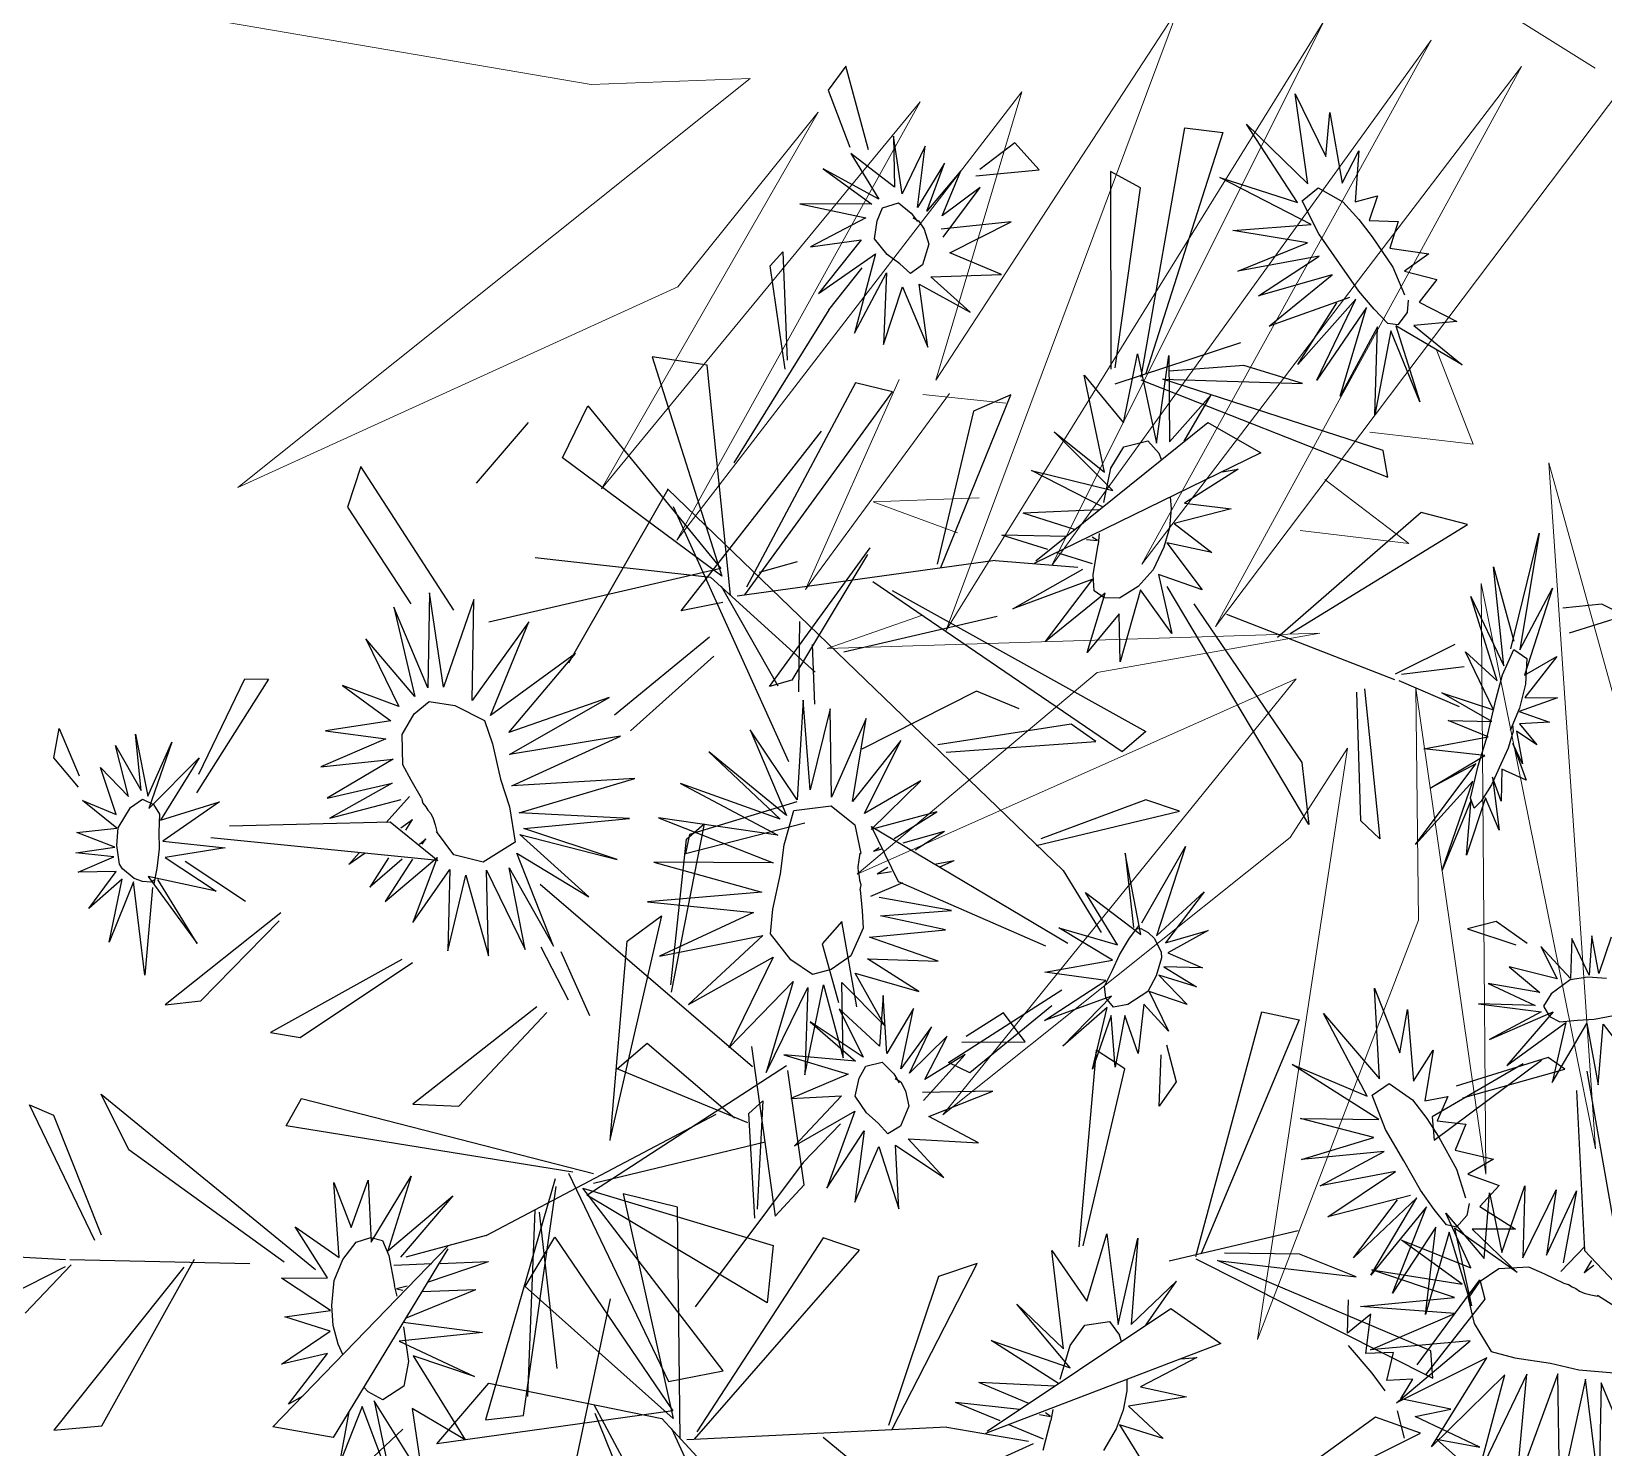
# Model space of a CAD drawing. Header units: millimetres. Extents: x -2729 to 15248, y -12439 to 5292.
# Drawn here: x 3860 to 3927.3, y -10967.6 to -10907 of the extents above; entities that cross this region are included whole.
import ezdxf

# ---------------------------------------------------------------- set-up
doc = ezdxf.new("R2010")
doc.units = ezdxf.units.MM

# ---------------------------------------------------------------- blocks, each defined once
blk = doc.blocks.new('styrtys')
at = {"color": 50, "linetype": 'Continuous'}
for p, q in [((-28.557, -6.417), (-27.681, -3.898)), ((-27.681, -3.898), (-28.283, -7.132)), ((-29.579, -6.536), (-29.337, -4.743)), ((-29.337, -4.743), (-28.557, -6.417)), ((-28.283, -7.132), (-25.568, -5.075)), ((-25.568, -5.075), (-28.021, -7.263)), ((-30.746, -6.153), (-29.579, -6.536)), ((-30.611, -7.575), (-30.746, -6.153)), ((-28.021, -7.263), (-24.402, -6.7)), ((-24.402, -6.7), (-27.982, -7.865)), ((-31.659, -6.839), (-30.611, -7.575)), ((-31.327, -8.497), (-31.659, -6.839)), ((-30.611, -8.109), (-29.663, -7.239)), ((-29.503, -7.004), (-28.993, -6.874)), ((-28.993, -6.874), (-28.353, -7.067)), ((-28.353, -7.067), (-28.263, -7.493)), ((-28.263, -7.493), (-28.643, -8.249)), ((-27.982, -7.865), (-24.646, -8.373)), ((-32.517, -8.549), (-31.327, -8.497)), ((-32.142, -9.721), (-32.517, -8.549)), ((-31.536, -9.371), (-30.611, -8.109)), ((-28.643, -8.249), (-29.151, -9.125)), ((-24.646, -8.373), (-28.608, -8.589)), ((-28.608, -8.589), (-24.954, -9.536)), ((-32.042, -10.167), (-31.536, -9.371)), ((-29.151, -9.125), (-29.986, -10.299)), ((-28.786, -9.127), (-25.316, -10.522)), ((-24.954, -9.536), (-28.786, -9.127)), ((-28.755, -9.417), (-26.449, -12.244)), ((-33.269, -9.747), (-32.142, -9.721)), ((-32.694, -10.56), (-33.269, -9.747)), ((-25.316, -10.522), (-28.356, -9.85)), ((-34.809, -11.148), (-32.694, -10.56)), ((-32.517, -11.061), (-32.042, -10.167)), ((-29.986, -10.299), (-30.878, -11.569)), ((-29.423, -10.437), (-27.519, -13.103)), ((-26.449, -12.244), (-29.423, -10.437)), ((-35.934, -12.869), (-33.258, -11.35)), ((-33.258, -11.35), (-34.809, -11.148)), ((-32.733, -12.257), (-32.517, -11.061)), ((-29.995, -11.228), (-28.206, -14.296)), ((-27.519, -13.103), (-29.995, -11.228)), ((-30.878, -11.569), (-31.975, -12.713)), ((-31.144, -12.013), (-31.724, -16.365)), ((-29.778, -15.074), (-31.144, -12.013)), ((-30.358, -11.892), (-29.778, -15.074)), ((-28.206, -14.296), (-30.358, -11.892)), ((-50.728, -12.619), (-49.51, -13.863)), ((-50.161, -13.901), (-50.728, -12.619)), ((-49.648, -12.499), (-49.038, -13.641)), ((-49.51, -13.863), (-49.648, -12.499)), ((-49.038, -13.641), (-48.534, -12.588)), ((-48.534, -12.588), (-48.696, -13.624)), ((-48.152, -13.543), (-46.97, -12.366)), ((-46.97, -12.366), (-46.958, -13.516)), ((-46.48, -13.722), (-44.547, -12.521)), ((-44.547, -12.521), (-45.552, -13.627)), ((-36.178, -14.532), (-34.103, -12.394)), ((-32.737, -12.722), (-36.178, -14.532)), ((-34.103, -12.394), (-35.934, -12.869)), ((-34.265, -16.067), (-32.737, -12.722)), ((-31.975, -12.713), (-32.733, -12.257)), ((-52.324, -13.387), (-50.161, -13.901)), ((-51.018, -14.32), (-52.324, -13.387)), ((-48.696, -13.624), (-47.536, -12.808)), ((-47.536, -12.808), (-48.152, -13.543)), ((-46.958, -13.516), (-45.705, -12.96)), ((-45.705, -12.96), (-46.48, -13.722)), ((-45.552, -13.627), (-42.988, -13.35)), ((-42.988, -13.35), (-45.217, -14.152)), ((-31.84, -12.884), (-34.265, -16.067)), ((-31.724, -16.365), (-31.84, -12.884)), ((-41.964, -14.025), (-45.969, -14.421)), ((-45.217, -14.152), (-41.964, -14.025)), ((-54.898, -14.777), (-51.018, -14.32)), ((-51.922, -14.95), (-54.898, -14.777)), ((-48.63, -14.755), (-48.851, -17.208)), ((-47.891, -16.467), (-48.63, -14.755)), ((-47.972, -14.614), (-47.891, -16.467)), ((-46.347, -16.911), (-47.972, -14.614)), ((-44.939, -15.961), (-47.192, -14.422)), ((-47.192, -14.422), (-46.347, -16.911)), ((-46.708, -14.616), (-44.939, -15.961)), ((-42.486, -15.509), (-46.708, -14.616)), ((-45.969, -14.421), (-42.486, -15.509)), ((-16.926, -14.521), (-15.521, -16.61)), ((-16.481, -16.483), (-16.926, -14.521)), ((-15.521, -16.61), (-14.892, -14.676)), ((-14.892, -14.676), (-14.635, -16.622)), ((-14.635, -16.622), (-13.247, -14.528)), ((-56.795, -16.288), (-51.922, -14.95)), ((-51.795, -15.317), (-56.795, -16.288)), ((-51.012, -15.287), (-54.67, -17.461)), ((-54.67, -17.461), (-52.145, -15.334)), ((-50.307, -15.281), (-53.109, -17.811)), ((-53.109, -17.811), (-51.012, -15.287)), ((-49.123, -14.899), (-50.868, -17.027)), ((-50.868, -17.027), (-50.307, -15.281)), ((-48.851, -17.208), (-49.123, -14.899)), ((-18.633, -14.814), (-16.481, -16.483)), ((-18.291, -15.422), (-18.633, -14.814)), ((-16.08, -16.946), (-15.275, -16.743)), ((-15.275, -16.743), (-14.419, -16.686)), ((-14.419, -16.686), (-13.348, -16.785)), ((-18.972, -17.388), (-21.234, -16.973)), ((-18.745, -17.97), (-21.234, -16.973)), ((-16.523, -17.149), (-16.08, -16.946)), ((-22.211, -19.247), (-18.745, -17.97)), ((-17.915, -18.036), (-18.124, -18.224)), ((-18.503, -18.476), (-22.211, -19.247)), ((-21.826, -20.539), (-18.503, -18.476)), ((-18.465, -18.856), (-18.124, -18.224)), ((-17.884, -19.749), (-18.465, -18.856)), ((-14.028, -19.488), (-13.569, -19.374)), ((-13.724, -19.458), (-13.776, -19.719)), ((-13.607, -19.914), (-13.724, -19.458)), ((-12.288, -19.133), (-13.569, -19.374)), ((-12.659, -20.974), (-12.727, -19.339)), ((-18.847, -20.106), (-21.826, -20.539)), ((-20.19, -22.368), (-18.847, -20.106)), ((-16.585, -20.162), (-20.19, -22.368)), ((-16.837, -19.96), (-17.884, -19.749)), ((-15.958, -19.559), (-17.479, -22.773)), ((-17.479, -22.773), (-16.585, -20.162)), ((-15.64, -19.786), (-16.837, -19.96)), ((-15.601, -23.122), (-15.958, -19.559)), ((-15.352, -19.744), (-15.64, -19.786)), ((-15.15, -19.732), (-15.601, -23.122)), ((-14.98, -19.836), (-13.762, -22.848)), ((-11.446, -23.297), (-12.372, -19.863)), ((-9.753, -21.881), (-12.363, -19.633)), ((-13.841, -20.535), (-13.762, -22.848)), ((-13.438, -20.782), (-12.559, -23.39)), ((-33.225, -23.107), (-33.035, -21.478)), ((-33.035, -21.478), (-32.807, -23.155)), ((-32.807, -23.155), (-32.17, -21.522)), ((-32.17, -21.522), (-31.997, -23.233)), ((-12.645, -21.332), (-12.559, -23.39)), ((-35.428, -22.027), (-33.843, -23.205)), ((-34.18, -23.463), (-35.428, -22.027)), ((-33.871, -21.583), (-33.225, -23.107)), ((-33.843, -23.205), (-33.871, -21.583)), ((-31.997, -23.233), (-30.81, -21.78)), ((-30.81, -21.78), (-31.414, -23.208)), ((-62.617, -24.882), (-61.967, -22.296)), ((-61.967, -22.296), (-62.28, -25.57)), ((-31.414, -23.208), (-29.395, -22.547)), ((-29.395, -22.547), (-30.634, -23.743)), ((-63.624, -25.092), (-63.542, -23.283)), ((-63.542, -23.283), (-62.617, -24.882)), ((-62.28, -25.57), (-59.758, -23.281)), ((-59.758, -23.281), (-62.007, -25.677)), ((-36.864, -22.885), (-34.18, -23.463)), ((-34.297, -23.946), (-36.864, -22.885)), ((-34.156, -23.976), (-33.741, -23.469)), ((-33.741, -23.469), (-33.531, -23.352)), ((-33.531, -23.352), (-32.736, -23.24)), ((-32.736, -23.24), (-31.976, -23.292)), ((-31.976, -23.292), (-31.114, -23.83)), ((-30.634, -23.743), (-28.451, -23.2)), ((-28.451, -23.2), (-30.389, -24.288)), ((-38.288, -24.417), (-34.297, -23.946)), ((-34.283, -24.328), (-34.156, -23.976)), ((-31.114, -23.83), (-30.75, -24.337)), ((-27.971, -24.05), (-30.626, -24.579)), ((-30.389, -24.288), (-27.971, -24.05)), ((-64.82, -24.813), (-63.624, -25.092)), ((-64.56, -26.217), (-64.82, -24.813)), ((-62.007, -25.677), (-58.453, -24.795)), ((-58.453, -24.795), (-61.915, -26.273)), ((-34.535, -24.751), (-38.288, -24.417)), ((-34.061, -24.573), (-36.945, -26.653)), ((-34.704, -27.487), (-34.061, -24.573)), ((-33.723, -24.951), (-34.384, -24.81)), ((-34.304, -24.683), (-34.283, -24.328)), ((-34.21, -24.857), (-34.304, -24.683)), ((-30.982, -24.809), (-31.408, -25.063)), ((-31.151, -24.61), (-29.001, -26.783)), ((-28.329, -25.611), (-31.151, -24.61)), ((-30.75, -24.337), (-30.982, -24.809)), ((-30.626, -24.579), (-28.329, -25.611)), ((-63.506, -25.551), (-63.01, -25.376)), ((-63.01, -25.376), (-62.355, -25.511)), ((-62.355, -25.511), (-62.228, -25.928)), ((-36.945, -26.653), (-34.2, -24.988)), ((-33.25, -25.297), (-34.704, -27.487)), ((-32.888, -25.047), (-33.723, -24.951)), ((-32.855, -27.879), (-33.25, -25.297)), ((-32.165, -25.041), (-32.888, -25.047)), ((-32.558, -25.213), (-32.855, -27.879)), ((-30.884, -27.635), (-32.558, -25.213)), ((-31.408, -25.063), (-32.165, -25.041)), ((-31.656, -25.113), (-30.884, -27.635)), ((-29.001, -26.783), (-31.656, -25.113)), ((-65.669, -25.577), (-64.56, -26.217)), ((-65.191, -27.2), (-65.669, -25.577)), ((-64.512, -26.75), (-63.645, -25.799)), ((-62.228, -25.928), (-62.539, -26.714)), ((-65.322, -28.088), (-64.512, -26.75)), ((-62.539, -26.714), (-62.968, -27.633)), ((-58.547, -26.483), (-62.475, -27.05)), ((-61.915, -26.273), (-58.547, -26.483)), ((-66.372, -27.357), (-65.191, -27.2)), ((-65.895, -28.49), (-66.372, -27.357)), ((-62.475, -27.05), (-58.751, -27.669)), ((-25.323, -27.526), (-24.014, -30.235)), ((-23.188, -29.557), (-25.323, -27.526)), ((-23.055, -27.159), (-23.188, -29.557)), ((-21.948, -29.965), (-23.055, -27.159)), ((-65.756, -28.926), (-65.322, -28.088)), ((-62.968, -27.633), (-63.695, -28.876)), ((-62.604, -27.602), (-59.024, -28.684)), ((-58.751, -27.669), (-62.604, -27.602)), ((-62.548, -27.888), (-60, -30.499)), ((-21.088, -27.879), (-21.948, -29.965)), ((-21.479, -30.338), (-21.088, -27.879)), ((-67.014, -28.617), (-65.895, -28.49)), ((-66.37, -29.376), (-67.014, -28.617)), ((-66.149, -29.859), (-65.756, -28.926)), ((-63.695, -28.876), (-64.472, -30.219)), ((-59.024, -28.684), (-62.112, -28.284)), ((-52.219, -28.693), (-50.635, -30.65)), ((-51.603, -30.608), (-52.219, -28.693)), ((-50.635, -30.65), (-50.18, -28.667)), ((-50.18, -28.667), (-49.751, -30.583)), ((-49.751, -30.583), (-48.554, -28.374)), ((-48.554, -28.374), (-48.372, -30.342)), ((-48.372, -30.342), (-46.312, -28.773)), ((-46.312, -28.773), (-47.455, -30.769)), ((-68.424, -30.148), (-66.37, -29.376)), ((-63.123, -28.963), (-60.99, -31.45)), ((-60, -30.499), (-63.123, -28.963)), ((-53.499, -29.712), (-53.893, -29.137)), ((-53.893, -29.137), (-51.603, -30.608)), ((-26.254, -29.262), (-24.563, -30.386)), ((-23.721, -30.048), (-26.254, -29.262)), ((-19.073, -29.074), (-21.479, -30.338)), ((-21.134, -30.966), (-19.073, -29.074)), ((-69.392, -31.962), (-66.862, -30.213)), ((-66.862, -30.213), (-68.424, -30.148)), ((-66.258, -31.07), (-66.149, -29.859)), ((-64.472, -30.219), (-65.463, -31.456)), ((-63.622, -29.802), (-61.568, -32.699)), ((-60.99, -31.45), (-63.622, -29.802)), ((-47.455, -30.769), (-44.288, -30.269)), ((-44.288, -30.269), (-46.131, -31.169)), ((-64.697, -30.686), (-64.889, -35.071)), ((-63.065, -33.613), (-64.697, -30.686)), ((-63.925, -30.495), (-63.065, -33.613)), ((-61.568, -32.699), (-63.925, -30.495)), ((-51.162, -31.034), (-50.379, -30.76)), ((-50.379, -30.76), (-49.531, -30.628)), ((-49.531, -30.628), (-48.455, -30.631)), ((-48.455, -30.631), (-47.535, -30.925)), ((-47.535, -30.925), (-46.744, -31.435)), ((-26.647, -30.289), (-24.531, -31.08)), ((-24.563, -30.386), (-26.647, -30.289)), ((-21.475, -31.812), (-18.536, -30.901)), ((-18.536, -30.901), (-21.134, -30.966)), ((-69.488, -33.64), (-67.611, -31.327)), ((-66.222, -31.533), (-69.488, -33.64)), ((-67.611, -31.327), (-69.392, -31.962)), ((-67.446, -35), (-66.222, -31.533)), ((-65.313, -31.615), (-67.446, -35)), ((-65.463, -31.456), (-66.258, -31.07)), ((-64.889, -35.071), (-65.313, -31.615)), ((-54.004, -31.731), (-56.293, -31.517)), ((-53.726, -32.29), (-56.293, -31.517)), ((-51.585, -31.275), (-51.162, -31.034)), ((-46.744, -31.435), (-46.487, -32.034)), ((-46.131, -31.169), (-44.061, -31.719)), ((-24.542, -31.504), (-27.123, -32.086)), ((-26.719, -31.059), (-24.542, -31.504)), ((-24.531, -31.08), (-26.719, -31.059)), ((-57.065, -33.869), (-53.726, -32.29)), ((-52.893, -32.283), (-53.085, -32.488)), ((-44.061, -31.719), (-46.685, -32.078)), ((-46.685, -32.078), (-43.739, -33.541)), ((-46.487, -32.034), (-46.581, -32.55)), ((-30.741, -32.255), (-30.119, -35.031)), ((-29.094, -35.074), (-30.741, -32.255)), ((-29.4, -31.987), (-29.094, -35.074)), ((-28.217, -34.774), (-29.4, -31.987)), ((-27.869, -32.182), (-28.217, -34.774)), ((-27.442, -34.987), (-27.869, -32.182)), ((-27.123, -32.086), (-24.885, -32.322)), ((-22.079, -32.527), (-18.574, -32.241)), ((-18.574, -32.241), (-21.475, -31.812)), ((-53.44, -32.772), (-57.065, -33.869)), ((-56.567, -35.122), (-53.44, -32.772)), ((-53.369, -33.148), (-53.085, -32.488)), ((-47.191, -32.876), (-48.446, -33.229)), ((-46.581, -32.55), (-47.191, -32.876)), ((-47.005, -32.814), (-44.422, -35.389)), ((-43.739, -33.541), (-47.005, -32.814)), ((-31.601, -32.362), (-30.815, -35.412)), ((-30.119, -35.031), (-31.601, -32.362)), ((-25.933, -32.919), (-27.442, -34.987)), ((-24.885, -32.322), (-27.079, -33.501)), ((-27.079, -33.501), (-25.04, -32.729)), ((-26.844, -35.336), (-25.933, -32.919)), ((-25.04, -32.729), (-25.767, -34.969)), ((-19.648, -34.262), (-22.079, -32.527)), ((-19.15, -33.61), (-21.327, -32.864)), ((-52.711, -33.985), (-53.369, -33.148)), ((-50.809, -33.626), (-52.039, -36.962)), ((-50.137, -37.143), (-50.809, -33.626)), ((-48.893, -33.384), (-48.446, -33.229)), ((-48.593, -33.327), (-48.622, -33.592)), ((-48.436, -33.77), (-48.593, -33.327)), ((-47.398, -34.743), (-47.61, -33.12)), ((-44.422, -35.389), (-47.222, -33.381)), ((-45.984, -36.949), (-47.21, -33.61)), ((-33.103, -33.86), (-33.593, -33.158)), ((-33.091, -33.61), (-33.593, -33.158)), ((-25.767, -34.969), (-24.324, -33.179)), ((-24.324, -33.179), (-24.742, -35.872)), ((-24.742, -35.872), (-24.021, -33.401)), ((-24.021, -33.401), (-22.995, -36.296)), ((-23.391, -33.447), (-21.418, -35.245)), ((-22.995, -36.296), (-23.391, -33.447)), ((-22.435, -33.319), (-19.648, -34.262)), ((-21.418, -35.245), (-22.435, -33.319)), ((-51.38, -34.282), (-54.775, -36.799)), ((-51.648, -34.103), (-52.711, -33.985)), ((-52.039, -36.962), (-51.38, -34.282)), ((-50.472, -33.824), (-51.648, -34.103)), ((-50.188, -33.756), (-50.472, -33.824)), ((-49.989, -33.727), (-50.137, -37.143)), ((-49.81, -33.815), (-48.33, -36.707)), ((-33.363, -35.455), (-34.556, -34.065)), ((-33.308, -34.861), (-34.556, -34.065)), ((-23.942, -33.938), (-26.844, -35.336)), ((-26.418, -36.013), (-23.942, -33.938)), ((-53.638, -34.426), (-56.567, -35.122)), ((-54.775, -36.799), (-53.638, -34.426)), ((-48.614, -34.41), (-48.33, -36.707)), ((-48.19, -34.621), (-47.084, -37.14)), ((-33.37, -35.891), (-35.175, -34.714)), ((-35.175, -34.714), (-33.311, -36.943)), ((-31.799, -34.772), (-30.688, -35.771)), ((-47.351, -35.098), (-47.084, -37.14)), ((-32.127, -35.615), (-31.678, -35.902)), ((-32.032, -35.394), (-31.678, -35.902)), ((-22.586, -35.129), (-26.418, -36.013)), ((-26.045, -36.57), (-22.586, -35.129)), ((-36.084, -35.889), (-33.818, -37.487)), ((-33.311, -36.943), (-36.084, -35.889)), ((-32.737, -36.304), (-32.502, -36.457)), ((-32.733, -36.189), (-32.502, -36.457)), ((-21.984, -36.665), (-26.045, -36.57)), ((-26.014, -37.25), (-21.984, -36.665)), ((-37.297, -37.389), (-34.061, -38.175)), ((-33.818, -37.487), (-37.297, -37.389)), ((-22.276, -38.557), (-26.014, -37.25)), ((-34.061, -38.175), (-37.525, -39.126)), ((-26.59, -38.468), (-22.276, -38.557)), ((-23.236, -40.91), (-26.59, -38.468)), ((-37.525, -39.126), (-33.86, -39.06)), ((-33.86, -39.06), (-37.26, -40.701)), ((-27.243, -39.256), (-23.236, -40.91)), ((-24.598, -42.898), (-27.243, -39.256)), ((-37.26, -40.701), (-33.753, -40.02)), ((-33.753, -40.02), (-37.111, -41.904)), ((-37.111, -41.904), (-33.134, -40.354)), ((-33.134, -40.354), (-35.015, -43.433)), ((-30.249, -40.158), (-28.141, -44.81)), ((-29.951, -45.415), (-30.249, -40.158)), ((-28.915, -40.068), (-26.486, -44.341)), ((-28.141, -44.81), (-28.915, -40.068)), ((-27.973, -40.035), (-24.598, -42.898)), ((-26.486, -44.341), (-27.973, -40.035)), ((-35.015, -43.433), (-32.333, -40.483)), ((-32.333, -40.483), (-33.416, -44.646)), ((-33.416, -44.646), (-32.077, -40.668)), ((-32.077, -40.668), (-31.672, -45.18)), ((-31.672, -45.18), (-31.411, -40.466)), ((-31.411, -40.466), (-29.951, -45.415)), ((-59.431, -42.391), (-57.887, -44.974)), ((-57.124, -44.225), (-59.431, -42.391)), ((-57.205, -41.825), (-57.124, -44.225)), ((-55.853, -44.522), (-57.205, -41.825)), ((-55.181, -42.368), (-55.853, -44.522)), ((-55.353, -44.852), (-55.181, -42.368)), ((-4.656, -45.308), (-2.321, -41.786)), ((-2.321, -41.786), (-2.582, -44.404)), ((-5.775, -46.304), (-6.799, -43.042)), ((-6.799, -43.042), (-4.969, -46.12)), ((-4.969, -46.12), (-4.949, -42.564)), ((-4.949, -42.564), (-4.656, -45.308)), ((-2.582, -44.404), (-0.065, -42.753)), ((-0.065, -42.753), (-2.205, -46.027)), ((-53.068, -43.379), (-55.353, -44.852)), ((-54.954, -45.447), (-53.068, -43.379)), ((-60.204, -44.204), (-58.42, -45.173)), ((-57.612, -44.762), (-60.204, -44.204)), ((-7.77, -46.076), (-9.669, -44.084)), ((-8.722, -45.914), (-9.669, -44.084)), ((-7.3, -46.13), (-8.349, -44.067)), ((-5.973, -46.282), (-8.349, -44.067)), ((-2.205, -46.027), (0.829, -43.761)), ((0.829, -43.761), (-1.772, -46.383)), ((-10.638, -44.638), (-8.348, -47.36)), ((-58.42, -45.173), (-60.504, -45.261)), ((-60.504, -45.261), (-58.327, -45.861)), ((-55.218, -46.319), (-52.371, -45.152)), ((-52.371, -45.152), (-54.954, -45.447)), ((-5.354, -46.048), (-4.343, -45.385)), ((-4.343, -45.385), (-3.304, -45.134)), ((-3.304, -45.134), (-2.4, -45.698)), ((-2.4, -45.698), (-2.442, -46.414)), ((-58.3, -46.284), (-60.819, -47.093)), ((-58.327, -45.861), (-60.508, -46.034)), ((-60.508, -46.034), (-58.3, -46.284)), ((-52.291, -46.49), (-55.218, -46.319)), ((-27.592, -46.284), (-27.125, -50.456)), ((-26.815, -50.516), (-27.592, -46.284)), ((0.631, -49.493), (-9.547, -45.924)), ((-9.426, -45.887), (-0.039, -46.96)), ((-8.557, -46.231), (-7.805, -47.685)), ((-5.597, -46.209), (-5.354, -46.048)), ((-2.552, -46.673), (-2.442, -46.414)), ((-1.772, -46.383), (0.905, -46.235)), ((-1.32, -46.814), (0.905, -46.235)), ((-60.819, -47.093), (-58.569, -47.129)), ((-55.756, -47.085), (-52.291, -46.49)), ((-53.181, -48.598), (-55.756, -47.085)), ((-31.057, -47.052), (-28.566, -51.691)), ((-27.642, -50.92), (-31.057, -47.052)), ((-29.398, -46.538), (-27.642, -50.92)), ((-27.125, -50.456), (-29.398, -46.538)), ((-25.63, -46.708), (-26.815, -50.516)), ((-26.034, -50.294), (-25.63, -46.708)), ((-11.575, -46.637), (-8.259, -47.572)), ((-8.27, -48.178), (-11.575, -46.637)), ((-7.25, -46.792), (-6.951, -47.155)), ((-6.689, -47), (-7.056, -47.297)), ((-6.951, -47.155), (-7.014, -46.897)), ((-0.039, -46.96), (0.631, -49.493)), ((-58.569, -47.129), (-60.65, -48.499)), ((-60.65, -48.499), (-58.688, -47.549)), ((-58.688, -47.549), (-59.214, -49.844)), ((-52.742, -47.904), (-54.978, -47.355)), ((-23.084, -47.208), (-26.034, -50.294)), ((-25.332, -50.335), (-23.084, -47.208)), ((-8.115, -48.057), (-7.056, -47.297)), ((-59.214, -49.844), (-57.935, -47.933)), ((-57.935, -47.933), (-58.112, -50.653)), ((-58.112, -50.653), (-57.614, -48.128)), ((-57.614, -48.128), (-56.334, -50.92)), ((-56.982, -48.118), (-54.856, -49.734)), ((-56.334, -50.92), (-56.982, -48.118)), ((-56.041, -47.905), (-53.181, -48.598)), ((-54.856, -49.734), (-56.041, -47.905)), ((-28.566, -51.691), (-32.442, -48.364)), ((-32.442, -48.364), (-29.736, -52.336)), ((-22.442, -48.236), (-25.332, -50.335)), ((-24.829, -51.16), (-22.442, -48.236)), ((-11.588, -48.607), (-8.27, -48.178)), ((-8.578, -48.571), (-8.115, -48.057)), ((-3.755, -48.437), (-4.398, -48.961)), ((-3.439, -48.066), (-3.755, -48.437)), ((-8.32, -48.98), (-11.588, -48.607)), ((-10.665, -50.211), (-8.32, -48.98)), ((-8.491, -49.088), (-8.578, -48.571)), ((-8.046, -49.564), (-8.491, -49.088)), ((-4.398, -48.961), (-5.15, -49.374)), ((-1.964, -50.278), (-4.12, -48.977)), ((-4.12, -48.977), (-3.872, -50.997)), ((-3.196, -48.687), (-1.964, -50.278)), ((-0.541, -49.29), (-3.196, -48.687)), ((-1.107, -48.884), (-0.541, -49.29)), ((-33.744, -49.49), (-30.577, -52.763)), ((-29.736, -52.336), (-33.744, -49.49)), ((-21.535, -49.552), (-24.829, -51.16)), ((-24.273, -51.878), (-21.535, -49.552)), ((-7.128, -49.774), (-8.046, -49.564)), ((-6.163, -49.737), (-7.128, -49.774)), ((-5.15, -49.374), (-6.163, -49.737)), ((-4.928, -49.341), (-5.301, -51.826)), ((-3.872, -50.997), (-4.928, -49.341)), ((-8.531, -50.023), (-10.665, -50.211)), ((-7.15, -49.948), (-9.958, -51.497)), ((-9.958, -51.497), (-8.531, -50.023)), ((-7.545, -52.214), (-7.15, -49.948)), ((-6.143, -50.038), (-7.545, -52.214)), ((-5.301, -51.826), (-6.143, -50.038)), ((-34.845, -51.595), (-30.909, -53.779)), ((-30.577, -52.763), (-34.845, -51.595)), ((-21.008, -51.223), (-24.273, -51.878)), ((-24.203, -52.603), (-21.008, -51.223)), ((-24.433, -53.311), (-21.474, -53.094)), ((-21.474, -53.094), (-24.203, -52.603)), ((-30.909, -53.779), (-35.239, -53.972)), ((-21.801, -54.544), (-24.433, -53.311)), ((-35.239, -53.972), (-31.168, -54.768)), ((-24.683, -54.132), (-24.96, -54.092)), ((-24.638, -54.238), (-24.96, -54.092)), ((-23.934, -54.239), (-21.801, -54.544)), ((-31.168, -54.768), (-35.115, -56.511)), ((-24.944, -55.014), (-25.473, -54.944)), ((-24.936, -55.255), (-25.473, -54.944)), ((-23.757, -54.638), (-22.088, -55.393)), ((-24.885, -55.917), (-26.314, -55.481)), ((-24.047, -58.185), (-26.048, -55.753)), ((-23.555, -55.199), (-22.088, -55.393)), ((-35.115, -56.511), (-31.176, -56.115)), ((-31.176, -56.115), (-34.581, -58.349)), ((-26.517, -56.392), (-24.047, -58.185)), ((-24.781, -58.646), (-26.517, -56.392)), ((-23.318, -56.193), (-22.577, -56.622)), ((-23.223, -56.425), (-22.577, -56.622)), ((-34.581, -58.349), (-30.86, -56.719)), ((-30.86, -56.719), (-33.386, -59.487)), ((-33.386, -59.487), (-30.287, -57.067)), ((-30.287, -57.067), (-31.654, -59.993)), ((-27.465, -56.786), (-24.781, -58.646)), ((-25.883, -59.455), (-27.465, -56.786)), ((-31.654, -59.993), (-29.615, -57.5)), ((-29.615, -57.5), (-29.419, -60.076)), ((-29.419, -60.076), (-28.925, -57.563)), ((-28.925, -57.563), (-27.353, -59.925)), ((-28.133, -57.429), (-25.883, -59.455)), ((-27.353, -59.925), (-28.133, -57.429)), ((-16.791, -61.102), (-18.575, -63.771)), ((-18.526, -64.205), (-16.791, -61.102)), ((-21.016, -61.719), (-19.567, -63.892)), ((-20.158, -64.26), (-21.016, -61.719)), ((-19.567, -63.892), (-19.174, -61.292)), ((-19.174, -61.292), (-18.526, -64.205)), ((-18.172, -63.843), (-14.629, -62.561)), ((-14.629, -62.561), (-18.047, -64.674)), ((-22.699, -62.772), (-20.158, -64.26)), ((-20.933, -64.732), (-22.699, -62.772)), ((-18.991, -64.006), (-18.333, -63.854)), ((-18.511, -63.885), (-18.352, -64.003)), ((-24.045, -64.34), (-20.933, -64.732)), ((-21.179, -65.401), (-24.045, -64.34)), ((-21.137, -64.882), (-20.442, -64.582)), ((-20.442, -64.582), (-19.79, -64.271)), ((-19.79, -64.271), (-18.991, -64.006)), ((-18.352, -64.003), (-18.221, -64.333)), ((-18.221, -64.333), (-18.187, -64.706)), ((-18.047, -64.674), (-15.272, -64.551)), ((-15.272, -64.551), (-17.949, -65.161)), ((-21.416, -65.293), (-21.137, -64.882)), ((-18.187, -64.706), (-18.35, -65.341)), ((-17.949, -65.161), (-16.211, -65.935)), ((-24.16, -65.686), (-21.179, -65.401)), ((-21.642, -65.651), (-24.16, -65.686)), ((-23.825, -67.252), (-21.642, -65.651)), ((-21.427, -65.818), (-21.416, -65.293)), ((-20.883, -66.123), (-21.427, -65.818)), ((-18.491, -65.536), (-19.164, -65.973)), ((-18.664, -65.888), (-18.148, -67.444)), ((-17.435, -66.995), (-18.664, -65.888)), ((-18.35, -65.341), (-18.491, -65.536)), ((-16.211, -65.935), (-18.146, -65.537)), ((-18.146, -65.537), (-17.435, -66.995)), ((-21.734, -66.015), (-23.825, -67.252)), ((-23.03, -67.82), (-21.734, -66.015)), ((-21.281, -66.406), (-23.03, -67.82)), ((-21.899, -68.013), (-21.281, -66.406)), ((-20.348, -66.561), (-21.899, -68.013)), ((-19.874, -66.247), (-20.883, -66.123)), ((-20.292, -68.11), (-20.348, -66.561)), ((-19.83, -66.292), (-20.292, -68.11)), ((-19.164, -65.973), (-19.874, -66.247)), ((-18.95, -67.769), (-19.83, -66.292)), ((-19.063, -66.02), (-18.95, -67.769)), ((-18.148, -67.444), (-19.063, -66.02))]:
    blk.add_line(p, q, dxfattribs=at)
at = {"color": 86, "linetype": 'Continuous'}
for p, q in [((-22.072, -5.279), (-23.083, -5.849)), ((-22.444, -16.632), (-22.072, -5.279)), ((-12.758, -10.355), (-19.706, -4.768)), ((-19.706, -4.768), (-19.525, -6.814)), ((-36.443, -5.684), (-36.596, -6.542)), ((-33.495, -9.14), (-36.443, -5.684)), ((-23.083, -5.849), (-22.775, -15.758)), ((-36.596, -6.542), (-33.821, -9.602)), ((-19.525, -6.814), (-12.415, -10.806)), ((-24.622, -10.075), (-24.497, -12.685)), ((-22.775, -15.758), (-24.622, -10.075)), ((-55.142, -11.478), (-55.167, -12.586)), ((-53.478, -13.323), (-55.142, -11.478)), ((-55.167, -12.586), (-54.315, -14.029)), ((-24.497, -12.685), (-23.193, -15.613)), ((-25.373, -13.148), (-21.883, -17.626)), ((-20.072, -16.714), (-19.609, -14.136)), ((-19.609, -14.136), (-11.892, -21.671)), ((-5.565, -15.419), (-8.826, -27.91)), ((-48.853, -19.113), (-50.282, -16.815)), ((-48.555, -19.104), (-48.638, -16.291)), ((-33.585, -16.896), (-22.76, -16.521)), ((-22.551, -16.668), (-33.23, -18.493)), ((-12.017, -21.654), (-20.072, -16.714)), ((-47.623, -20.286), (-42.067, -16.996)), ((-42.067, -16.996), (-42.432, -18.064)), ((-33.23, -18.493), (-33.585, -16.896)), ((-50.965, -17.578), (-48.745, -19.357)), ((-42.432, -18.064), (-47.349, -20.53)), ((-55.853, -19.225), (-55.492, -21.247)), ((-48.437, -24.175), (-55.853, -19.225)), ((-48.514, -19.277), (-48.034, -26.976)), ((-41.354, -20.024), (-48.059, -29.792)), ((-43.634, -21.403), (-41.354, -20.024)), ((-30.238, -21.601), (-28.979, -20.561)), ((-27.719, -20.791), (-29.753, -21.631)), ((-28.979, -20.561), (-27.719, -20.791)), ((-55.492, -21.247), (-48.056, -24.593)), ((-47.859, -28.441), (-43.634, -21.403)), ((-28.774, -24.246), (-20.822, -21.391)), ((-20.933, -21.236), (-28.557, -22.796)), ((-28.557, -22.796), (-28.774, -24.246)), ((-56.258, -23.174), (-57.214, -23.831)), ((-55.622, -34.516), (-56.258, -23.174)), ((-11.446, -23.297), (-6.297, -33.172)), ((-57.214, -23.831), (-56.03, -33.674)), ((-39.554, -25.284), (-39.393, -26.8)), ((-35.643, -30.247), (-39.554, -25.284)), ((-10.384, -25.384), (-18.342, -25.047)), ((-18.342, -25.047), (-17.155, -26.319)), ((-35.156, -28.736), (-33.433, -26.16)), ((-17.155, -26.319), (-10.467, -25.582)), ((-39.393, -26.8), (-35.989, -30.179)), ((-25.651, -29.759), (-30.494, -26.655)), ((-29.695, -26.757), (-25.63, -28.747)), ((-33.439, -36.98), (-32.424, -27.269)), ((-27.824, -27.147), (-28.553, -28.513)), ((-26.667, -29.608), (-27.824, -27.147)), ((-58.373, -28.177), (-58.017, -30.765)), ((-56.03, -33.674), (-58.373, -28.177)), ((-42.97, -40.416), (-42.039, -28.026)), ((-42.039, -28.026), (-40.824, -28.581)), ((-31.912, -28.061), (-31.763, -34.94)), ((-55.158, -31.157), (-54.926, -28.547)), ((-54.926, -28.547), (-46.572, -35.369)), ((-40.824, -28.581), (-42.964, -41.312)), ((-35.156, -28.736), (-42.901, -50.963)), ((-28.553, -28.513), (-26.98, -29.537)), ((-25.63, -28.747), (-25.651, -29.759)), ((-6.676, -34.525), (-4.351, -28.941)), ((-40.765, -29.785), (-40.985, -31.057)), ((-37.659, -35.411), (-40.765, -29.785)), ((-6.462, -32.885), (-16.76, -29.863)), ((-16.76, -29.863), (-16.59, -31.487)), ((-3.252, -30.221), (-6.457, -33.948)), ((-58.017, -30.765), (-56.458, -33.566)), ((-58.848, -31.305), (-54.976, -35.456)), ((-46.698, -35.363), (-55.158, -31.157)), ((-40.985, -31.057), (-37.788, -35.871)), ((-16.59, -31.487), (-6.789, -32.924)), ((-15.394, -33.298), (-13.059, -32.511)), ((-13.059, -32.511), (-14.004, -41.447)), ((-40.657, -33.353), (-40.581, -35.326)), ((-18.3, -33.173), (-22.452, -35.869)), ((-19.15, -33.61), (-11.608, -35.235)), ((-16.563, -33.747), (-18.3, -33.173)), ((-14.204, -41.716), (-15.394, -33.298)), ((-6.231, -33.453), (-15.162, -37.707)), ((-9.628, -32.997), (-14.204, -41.716)), ((-8.227, -34.924), (-9.628, -32.997)), ((-26.169, -34.318), (-29.202, -36.436)), ((-22.727, -37.705), (-16.563, -33.747)), ((-14.706, -40.046), (-6.875, -34.076)), ((-11.802, -41.936), (-7.17, -34.236)), ((-6.875, -34.076), (-9.353, -42.21)), ((-7.17, -34.236), (-1.66, -42.813)), ((-6.003, -37.418), (-3.301, -33.847)), ((-2.5, -33.817), (-5.673, -37.2)), ((-66.696, -35.766), (-55.947, -34.432)), ((-55.725, -34.561), (-66.201, -37.324)), ((-31.763, -34.94), (-33.439, -36.98)), ((-20.82, -36.291), (-16.516, -34.565)), ((-16.125, -34.507), (-20.082, -36.602)), ((-14.524, -42.553), (-8.227, -34.924)), ((-4.94, -41.881), (-6.676, -34.525)), ((-40.581, -35.326), (-36.266, -38.74)), ((-27.988, -36.792), (-25.998, -35.109)), ((-19.255, -35.46), (-14.574, -41.394)), ((-66.201, -37.324), (-66.696, -35.766)), ((-63.159, -39.43), (-55.492, -35.882)), ((-55.616, -35.737), (-63.071, -37.967)), ((-39.715, -41.192), (-43.853, -35.864)), ((-14.004, -41.447), (-22.622, -36.001)), ((-20.082, -36.602), (-20.82, -36.291)), ((-45.984, -36.949), (-39.979, -46.329)), ((-29.202, -36.436), (-27.988, -36.792)), ((-19.706, -36.478), (-19.454, -42.521)), ((-2.882, -36.953), (-10.404, -38.667)), ((-25.254, -48.823), (-21.97, -37.302)), ((-20.99, -41.825), (-19.661, -37.093)), ((-63.071, -37.967), (-63.159, -39.43)), ((-10.638, -44.638), (-19.478, -37.864)), ((-15.162, -37.707), (-14.706, -40.046)), ((-44.74, -38.934), (-52.697, -39.303)), ((-52.697, -39.303), (-51.402, -40.465)), ((-51.402, -40.465), (-44.806, -39.138)), ((-29.054, -43.728), (-32.381, -39.647)), ((-6.741, -39.487), (-12.491, -42.981)), ((-33.053, -40.327), (-29.863, -43.914)), ((-4.305, -39.958), (-13.795, -42.798)), ((-12.483, -43.196), (-5.128, -40.139)), ((-3.465, -41.359), (-4.305, -39.958)), ((-34.462, -41.358), (-42.307, -50.412)), ((-39.434, -42.548), (-37.162, -41.39)), ((-26.199, -43.548), (-16.643, -41.562)), ((-16.547, -41.508), (-24.598, -44.425)), ((-12.64, -54.264), (-14.963, -41.564)), ((-14.074, -42.971), (-3.465, -41.359)), ((-61.956, -42.235), (-62.561, -43.661)), ((-60.584, -44.585), (-61.956, -42.235)), ((-37.039, -43.461), (-44.236, -42.027)), ((-43.919, -42.016), (-37.691, -42.706)), ((-40.236, -47.71), (-38.416, -41.942)), ((-40.1, -43.459), (-37.36, -42.237)), ((-30.536, -43.54), (-23.407, -41.799)), ((-23.69, -41.943), (-29.626, -43.949)), ((-19.454, -42.521), (-20.99, -41.825)), ((-9.353, -42.21), (-11.802, -41.936)), ((-1.66, -42.813), (-4.94, -41.881)), ((-37.691, -42.706), (-37.039, -43.461)), ((-14.652, -42.405), (-11.309, -54.372)), ((-62.561, -43.661), (-60.903, -44.541)), ((-37.208, -43.119), (-40.069, -47.116)), ((-29.626, -43.949), (-30.536, -43.54)), ((-29.863, -43.914), (-29.054, -43.728)), ((-24.598, -44.425), (-26.199, -43.548)), ((-50.694, -43.96), (-50.381, -45.563)), ((-40.169, -46.057), (-50.694, -43.96)), ((0.004, -45.056), (-1.609, -44.404)), ((-42.383, -44.619), (-41.284, -45.898)), ((-21.033, -44.536), (-22.999, -46.801)), ((-50.381, -45.563), (-40.491, -46.125)), ((-21.251, -45.643), (-22.821, -47.653)), ((-38.393, -48.246), (-47.893, -46.008)), ((-32.825, -48.065), (-37.231, -46.162)), ((-15.165, -48.004), (-20.385, -46.264)), ((-39.889, -46.603), (-48.408, -51.632)), ((-39.474, -46.774), (-38.393, -48.246)), ((-37.886, -46.672), (-33.147, -48.965)), ((-20.423, -46.754), (-14.422, -49.834)), ((-47.746, -53.921), (-40.475, -47.281)), ((-44.686, -55.546), (-40.755, -47.466)), ((-40.475, -47.281), (-42.222, -55.602)), ((-40.755, -47.466), (-34.506, -55.521)), ((-37.856, -54.883), (-40.236, -47.71)), ((-52.742, -47.904), (-45.087, -48.854)), ((-14.422, -49.834), (-15.165, -48.004)), ((-54.169, -50.722), (-50.034, -48.622)), ((-49.65, -48.53), (-53.406, -50.967)), ((-59.672, -49.232), (-62.505, -51.61)), ((-61.264, -51.857), (-59.431, -50.005)), ((-53.406, -50.967), (-54.169, -50.722)), ((-42.87, -50.933), (-34.342, -51.691)), ((-9.227, -62.128), (-6.249, -50.661)), ((-62.505, -51.61), (-61.264, -51.857)), ((-48.408, -51.632), (-47.746, -53.921)), ((-14.99, -55.403), (-19.922, -52.39)), ((-5.978, -51.999), (-7.553, -60.055)), ((-19.844, -52.862), (-14.652, -56.649)), ((-24.989, -55.78), (-24.332, -53.223)), ((-24.332, -53.223), (-21.148, -62.454)), ((-2.24, -60.392), (-5.314, -53.317)), ((-11.309, -54.372), (-12.64, -54.264)), ((-42.222, -55.602), (-44.686, -55.546)), ((-21.947, -61.952), (-24.989, -55.78)), ((-14.652, -56.649), (-14.99, -55.403)), ((3.649, -56.164), (-4.482, -55.55)), ((-3.981, -55.814), (4.677, -57.942)), ((4.677, -57.942), (3.649, -56.164)), ((-34.347, -57.092), (-38.261, -63.283)), ((-39.692, -58.491), (-42.972, -57.558)), ((-19.49, -58.394), (-13.848, -61.24)), ((-14.634, -59.934), (-19.147, -58.31)), ((-36.444, -63.071), (-33.82, -58.873)), ((-7.546, -63.604), (-3.763, -59.611)), ((-3.422, -59.747), (-7.526, -64.733)), ((-19.293, -59.97), (-19.765, -63.032)), ((-13.848, -61.24), (-14.634, -59.934)), ((-7.553, -60.055), (-9.227, -62.128)), ((-2.144, -60.541), (-1.108, -63.158)), ((0.642, -61.156), (-2.051, -60.238)), ((-1.866, -60.431), (0.26, -62.105)), ((-38.261, -63.283), (-36.444, -63.071)), ((-27.931, -63.984), (-28.34, -63.059)), ((-28.34, -63.059), (-22.638, -63.825)), ((-7.526, -64.733), (-7.546, -63.604)), ((-23.405, -64.07), (-27.931, -63.984)), ((-20.735, -68.515), (-21.437, -69.989)), ((-22.675, -70.312), (-21.188, -68.692)), ((-21.437, -69.989), (-22.675, -70.312))]:
    blk.add_line(p, q, dxfattribs=at)
at = {"color": 50, "linetype": 'Continuous'}
for points in [[(-48.874, -13.889), (-48.641, -13.758), (-47.889, -13.642), (-47.134, -13.638), (-46.166, -13.638), (-45.353, -13.737), (-44.951, -13.883), (-45.275, -14.203), (-46.672, -14.488), (-48.012, -14.672), (-49.599, -14.999), (-50.645, -15.175), (-51.832, -15.19), (-51.707, -14.517), (-50.692, -14.112), (-49.649, -13.917), (-48.613, -13.875)], [(-24.066, -31.549), (-24.033, -31.273), (-23.774, -30.926), (-23.234, -30.515), (-22.314, -30.485), (-21.792, -30.84), (-22.023, -31.404), (-22.215, -32.046), (-22.663, -32.791), (-23.43, -32.946), (-24.027, -32.91), (-24.466, -32.344), (-24.231, -31.684), (-23.975, -31.31)], [(-30.765, -36.285), (-29.988, -35.842), (-29.333, -35.489), (-28.035, -35.469), (-27.151, -35.985), (-26.63, -36.63), (-26.804, -37.733), (-27.453, -38.994), (-28.45, -39.333), (-29.967, -39.673), (-31.156, -40.047), (-32.664, -40.285), (-33.517, -38.919), (-33.192, -37.664), (-32.194, -36.921)], [(-30.765, -36.285), (-30.982, -36.347), (-31.13, -36.47), (-31.28, -36.553), (-31.425, -36.678), (-31.627, -36.778), (-31.903, -36.863), (-32.19, -36.942), (-32.194, -36.921)], [(-57.822, -46.287), (-57.813, -46.009), (-57.586, -45.64), (-57.085, -45.184), (-56.171, -45.072), (-55.62, -45.38), (-55.8, -45.961), (-55.934, -46.618), (-56.314, -47.399), (-57.065, -47.622), (-57.662, -47.639), (-58.15, -47.114), (-57.975, -46.437), (-57.753, -46.041)], [(-26.462, -54.983), (-26.979, -55.713), (-27.423, -56.31), (-28.591, -56.876), (-29.611, -56.782), (-30.356, -56.417), (-30.664, -55.344), (-30.608, -53.927), (-29.848, -53.198), (-28.617, -52.25), (-27.698, -51.408), (-26.431, -50.555), (-25.081, -51.432), (-24.845, -52.708), (-25.435, -53.803)], [(-26.462, -54.983), (-26.291, -54.835), (-26.209, -54.661), (-26.108, -54.522), (-26.03, -54.347), (-25.889, -54.171), (-25.674, -53.978), (-25.448, -53.786), (-25.435, -53.803)]]:
    blk.add_lwpolyline(points, dxfattribs=at)
blk = doc.blocks.new('geghhhhhhhhh')
at = {"color": 70, "linetype": 'Continuous', "lineweight": 0}
for p, q in [((349.767, 53.008), (348.07, 44.553)), ((349.966, 41.526), (349.767, 53.008)), ((356.453, 49.772), (350.765, 43.405)), ((351.164, 40.378), (356.453, 49.772)), ((348.869, 40.169), (345.974, 49.146)), ((345.974, 49.146), (347.97, 37.977)), ((347.97, 37.977), (343.978, 48.311)), ((343.978, 48.311), (347.072, 35.472)), ((347.072, 35.472), (342.082, 46.119)), ((358.849, 45.492), (351.164, 40.378)), ((354.956, 40.9), (358.849, 45.492)), ((348.07, 44.553), (348.869, 40.169)), ((350.765, 43.405), (349.966, 41.526)), ((360.146, 41.317), (350.865, 39.438)), ((358.449, 40.378), (360.146, 41.317)), ((350.865, 39.438), (354.956, 40.9)), ((352.761, 27.852), (357.95, 40.586)), ((357.95, 40.586), (355.555, 28.06)), ((360.745, 40.273), (358.649, 36.098)), ((359.647, 35.994), (360.745, 40.273)), ((371.823, 40.169), (363.439, 30.774)), ((364.138, 34.95), (371.823, 40.169)), ((346.374, 27.121), (352.861, 39.647)), ((352.861, 39.647), (348.869, 28.06)), ((358.25, 30.148), (363.34, 39.751)), ((363.34, 39.751), (360.146, 30.67)), ((350.665, 27.852), (356.154, 39.021)), ((356.154, 39.021), (352.761, 27.852)), ((360.146, 30.67), (364.936, 39.021)), ((364.936, 39.021), (362.042, 31.192)), ((348.869, 28.06), (354.457, 38.708)), ((354.457, 38.708), (350.665, 27.852)), ((359.747, 38.394), (358.05, 38.708)), ((357.751, 37.977), (359.747, 38.394)), ((351.563, 37.559), (349.467, 37.455)), ((349.467, 37.455), (351.264, 36.515)), ((357.551, 36.098), (359.148, 36.202)), ((355.555, 28.06), (358.948, 35.889)), ((358.948, 35.889), (358.25, 30.148)), ((348.569, 35.367), (350.565, 35.472)), ((349.567, 33.697), (348.569, 35.367)), ((362.042, 31.192), (364.138, 34.95)), ((363.439, 30.774), (366.434, 31.401)), ((366.434, 31.401), (373.519, 31.401)), ((356.354, 24.198), (347.471, 27.852))]:
    blk.add_line(p, q, dxfattribs=at)
blk = doc.blocks.new('aerysty')
at = {"color": 221, "linetype": 'Continuous'}
for p, q in [((-22.819, -58.085, 0.09), (-20.513, -61.569, 0.09)), ((-24.304, -59.128, 0.09), (-20.762, -62.215, 0.09)), ((-20.513, -61.569, 0.09), (-24.304, -59.128, 0.09)), ((-25.541, -60.336, 0.09), (-21.23, -63.316, 0.09)), ((-20.762, -62.215, 0.09), (-25.541, -60.336, 0.09)), ((-26.173, -62.127, 0.09), (-21.975, -64.418, 0.09)), ((-21.23, -63.316, 0.09), (-26.173, -62.127, 0.09)), ((-26.851, -63.138, 0.09), (-26.441, -66.075, 0.09)), ((-26.816, -63.714, 0.09), (-22.526, -65.178, 0.09)), ((-21.975, -64.418, 0.09), (-26.816, -63.714, 0.09)), ((-26.441, -66.075, 0.09), (-25.695, -64.346, 0.09)), ((-25.695, -64.346, 0.09), (-26.138, -67.376, 0.09)), ((-22.526, -65.178, 0.09), (-26.837, -66.078, 0.09)), ((-16.515, -64.619, 0.09), (-17.015, -64.796, 0.09)), ((-16.399, -64.828, 0.09), (-17.015, -64.796, 0.09)), ((-16.053, -65.392, 0.09), (-17.517, -65.653, 0.09)), ((-14.283, -67.021, 0.09), (-17.158, -65.773, 0.09)), ((-26.837, -66.078, 0.09), (-22.36, -66.228, 0.09)), ((-26.138, -67.376, 0.09), (-25.031, -66.282, 0.09)), ((-22.36, -66.228, 0.09), (-26.108, -68.363, 0.09)), ((-25.031, -66.282, 0.09), (-25.862, -68.302, 0.09)), ((-17.284, -66.552, 0.09), (-14.283, -67.021, 0.09)), ((-14.724, -67.761, 0.09), (-17.284, -66.552, 0.09)), ((-26.108, -68.363, 0.09), (-22.141, -67.223, 0.09)), ((-22.141, -67.223, 0.09), (-24.847, -70.556, 0.09)), ((-17.944, -67.331, 0.09), (-14.724, -67.761, 0.09)), ((-15.333, -68.979, 0.09), (-17.944, -67.331, 0.09)), ((-7.726, -70.045, 0.09), (-8.557, -67.564, 0.09)), ((-25.862, -68.302, 0.09), (-24.873, -68.348, 0.09)), ((-24.873, -68.348, 0.09), (-25.541, -69.249, 0.09)), ((-24.847, -70.556, 0.09), (-21.536, -68.419, 0.09)), ((-21.536, -68.419, 0.09), (-23.54, -71.942, 0.09)), ((-18.245, -68.204, 0.09), (-15.333, -68.979, 0.09)), ((-16.422, -70.062, 0.09), (-18.245, -68.204, 0.09)), ((-25.541, -69.249, 0.09), (-24.392, -69.67, 0.09)), ((-23.54, -71.942, 0.09), (-20.984, -68.811, 0.09)), ((-20.984, -68.811, 0.09), (-21.966, -72.408, 0.09)), ((-21.966, -72.408, 0.09), (-20.318, -68.859, 0.09)), ((-20.318, -68.859, 0.09), (-20.202, -72.072, 0.09)), ((-20.202, -72.072, 0.09), (-19.526, -68.938, 0.09)), ((-19.526, -68.938, 0.09), (-18.185, -71.131, 0.09)), ((-18.886, -68.682, 0.09), (-16.422, -70.062, 0.09)), ((-18.185, -71.131, 0.09), (-18.886, -68.682, 0.09)), ((-9.995, -68.777, 0.09), (-7.726, -70.045, 0.09)), ((-8.083, -70.639, 0.09), (-9.995, -68.777, 0.09)), ((-24.392, -69.67, 0.09), (-25.078, -70.636, 0.09)), ((-25.078, -70.636, 0.09), (-23.573, -71.39, 0.09)), ((-11.008, -70.473, 0.09), (-8.083, -70.639, 0.09)), ((-8.556, -71.409, 0.09), (-11.008, -70.473, 0.09)), ((-23.573, -71.39, 0.09), (-24.791, -71.763, 0.09)), ((-24.791, -71.763, 0.09), (-23.592, -72.526, 0.09)), ((-11.49, -72.473, 0.09), (-8.556, -71.409, 0.09)), ((-6.315, -71.702, 0.09), (-5.421, -73.201, 0.09)), ((-4.859, -72.549, 0.09), (-6.315, -71.702, 0.09)), ((-6.021, -71.404, 0.09), (-4.859, -72.549, 0.09)), ((-4.43, -71.828, 0.09), (-6.021, -71.404, 0.09)), ((-8.469, -72.113, 0.09), (-11.49, -72.473, 0.09)), ((-10.981, -73.717, 0.09), (-8.469, -72.113, 0.09)), ((-8.767, -72.544, 0.09), (-10.981, -73.717, 0.09)), ((-9.974, -74.953, 0.09), (-8.767, -72.544, 0.09)), ((-6.871, -72.291, 0.09), (-6.455, -74.111, 0.09)), ((-5.421, -73.201, 0.09), (-6.871, -72.291, 0.09)), ((-8.683, -72.909, 0.09), (-9.974, -74.953, 0.09)), ((-9.013, -75.095, 0.09), (-8.683, -72.909, 0.09)), ((-8.105, -73.05, 0.09), (-9.013, -75.095, 0.09)), ((-7.923, -74.753, 0.09), (-8.105, -73.05, 0.09)), ((-7.208, -72.763, 0.09), (-7.923, -74.753, 0.09)), ((-6.455, -74.111, 0.09), (-7.208, -72.763, 0.09))]:
    blk.add_line(p, q, dxfattribs=at)
at = {"color": 50, "linetype": 'Continuous'}
for p, q in [((-20.59, -62.672, 0.09), (-19.854, -61.342, 0.09)), ((-17.473, -62.53, 0.09), (-17.499, -63.768, 0.09)), ((-21.022, -63.835, 0.09), (-20.59, -62.672, 0.09)), ((-21.683, -65.233, 0.09), (-21.022, -63.835, 0.09)), ((-17.631, -64.032, 0.09), (-17.519, -63.758, 0.09)), ((-17.519, -63.758, 0.09), (-17.499, -63.768, 0.09)), ((-17.779, -64.52, 0.09), (-17.734, -64.3, 0.09)), ((-17.769, -64.71, 0.09), (-17.779, -64.52, 0.09)), ((-17.734, -64.3, 0.09), (-17.631, -64.032, 0.09)), ((-22.025, -66.223, 0.09), (-21.683, -65.233, 0.09)), ((-17.874, -65.279, 0.09), (-17.79, -65.07, 0.09)), ((-17.796, -64.879, 0.09), (-17.769, -64.71, 0.09)), ((-17.79, -65.07, 0.09), (-17.796, -64.879, 0.09)), ((-17.874, -65.279, 0.09), (-18.001, -66.16, 0.09)), ((-21.432, -67.504, 0.09), (-22.025, -66.223, 0.09)), ((-18.001, -66.16, 0.09), (-18.124, -66.89, 0.09)), ((-27.172, -67.234, 0.09), (-26.364, -68.135, 0.09)), ((-18.124, -66.89, 0.09), (-18.901, -67.921, 0.09)), ((-20.673, -68.315, 0.09), (-21.432, -67.504, 0.09)), ((-18.901, -67.921, 0.09), (-19.848, -68.3, 0.09)), ((-19.848, -68.3, 0.09), (-20.673, -68.315, 0.09)), ((-25.952, -69.054, 0.09), (-25.637, -69.939, 0.09)), ((-25.637, -69.939, 0.09), (-25.211, -71.437, 0.09)), ((-7.751, -70.482, 0.09), (-7.164, -69.885, 0.09)), ((-8.188, -71.053, 0.09), (-7.751, -70.482, 0.09)), ((-8.668, -71.634, 0.09), (-8.188, -71.053, 0.09)), ((-6.027, -71.013, 0.09), (-6.425, -71.706, 0.09)), ((-8.729, -72.125, 0.09), (-8.668, -71.634, 0.09)), ((-6.425, -71.706, 0.09), (-6.93, -72.271, 0.09)), ((-8.5, -72.595, 0.09), (-8.729, -72.125, 0.09)), ((-7.88, -72.619, 0.09), (-8.5, -72.595, 0.09)), ((-6.93, -72.271, 0.09), (-7.88, -72.619, 0.09))]:
    blk.add_line(p, q, dxfattribs=at)
at = {"color": 86, "linetype": 'Continuous'}
for p, q in [((-16.785, -62.753, 0.09), (-9.779, -69.488, 0.09)), ((-16.207, -65.317, 0.09), (-16.785, -62.753, 0.09)), ((-10.714, -69.405, 0.09), (-16.207, -65.317, 0.09)), ((-20.322, -67.694, 0.09), (-24.421, -68.003, 0.09)), ((-19.742, -68.339, 0.09), (-20.322, -67.694, 0.09)), ((-24.257, -68.542, 0.09), (-19.742, -68.339, 0.09)), ((-15.876, -73.285, 0.09), (-10.477, -71.379, 0.09)), ((-11.045, -71.944, 0.09), (-15.094, -73.919, 0.09)), ((-15.094, -73.919, 0.09), (-15.876, -73.285, 0.09)), ((-6.664, -74.67, 0.09), (-6.618, -76.294, 0.09)), ((-7.569, -77.143, 0.09), (-6.985, -75.033, 0.09)), ((-6.618, -76.294, 0.09), (-7.569, -77.143, 0.09))]:
    blk.add_line(p, q, dxfattribs=at)

msp = doc.modelspace()

# ---------------------------------------------------------------- block references
at = {"color": 7, "linetype": 'Continuous', "lineweight": 0, "xscale": 2.227967417066542, "yscale": 2.227967417066542, "zscale": 2.227967417066542, "rotation": 170.339303286848}
msp.add_blockref('geghhhhhhhhh', (4700.492, -10977.32, 0.224), dxfattribs=at)
at = {"rotation": 245.2375056738179}
msp.add_blockref('styrtys', (3915.51, -10986.881, 0.448), dxfattribs=at)
at = {"xscale": -1, "rotation": 236.1532349929076}
msp.add_blockref('aerysty', (3989.722, -10982.087, 0.246), dxfattribs=at)

doc.saveas('drawing.dxf')
